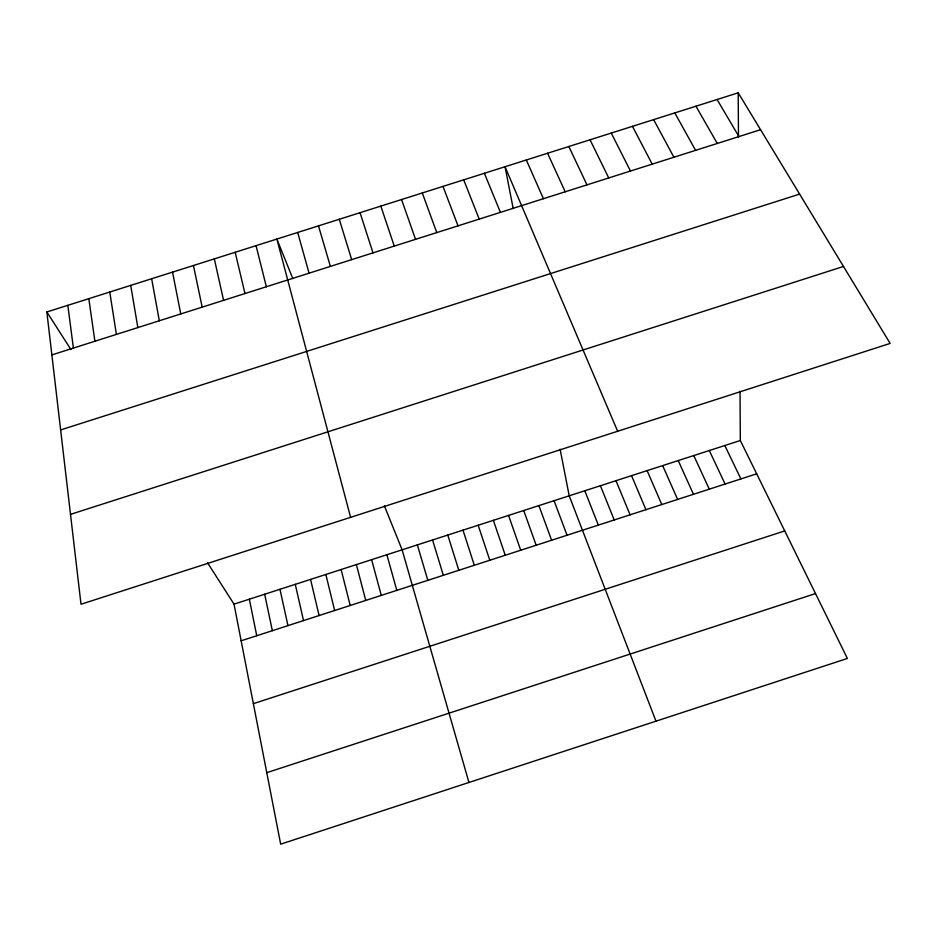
<?xml version="1.0" encoding="UTF-8"?>
<svg xmlns="http://www.w3.org/2000/svg" width="937" height="937" viewBox="0 0 937 937"><rect width="100%" height="100%" fill="white"/><g stroke="black" fill="none" stroke-linecap="round" stroke-linejoin="round"><path stroke-width="1.41" d="M266.776 772.662L815.506 593.566M241.149 640.791L756.686 473.817M253.365 703.652L784.737 530.916M207.604 562.891L234.027 604.142L740.324 440.507L740.031 391.279M70.498 514.366L843.487 266.471M60.636 429.931L799.601 194.1M46.85 311.974L738.204 92.822L890.15 343.422L81.004 604.236L46.85 311.974L70.954 349.595M51.863 354.912L760.563 129.704M717.086 99.521L738.93 136.579M695.957 106.221L717.273 143.466M674.804 112.92L695.594 150.353M653.639 119.631L673.902 157.24M632.463 126.343L652.199 164.139M611.264 133.066L630.472 171.049M740.324 440.507L847.376 658.453L280.667 844.178L234.027 604.142M590.052 139.789L608.734 177.96M724.816 445.52L740.898 478.936M568.829 146.523L586.984 184.87M709.297 450.533L725.097 484.054M693.767 455.558L709.286 489.173M547.583 153.258L565.198 191.792M678.224 460.582L693.462 494.291M662.67 465.607L677.627 499.421M526.325 159.993L543.413 198.714M647.116 470.632L661.791 504.551M617.647 431.266L505.043 166.739L513.195 208.564M631.55 475.668L645.944 509.681M615.984 480.693L630.086 514.823M484.382 173.286L500.417 212.371M600.394 485.729L614.227 519.965M292.812 278.605L276.872 239.064L350.602 517.341M384.416 505.898L402.114 549.82L468.945 782.465M463.698 179.845L479.217 219.106M584.805 490.777L598.345 525.107M655.982 721.174L569.204 495.814L560.127 449.268M443.002 186.404L458.006 225.852M554.06 500.709L567.037 535.238M538.904 505.605L551.6 540.239M422.282 192.963L436.783 232.599M523.736 510.513L536.163 545.24M401.563 199.534L415.536 239.345M508.557 515.42L520.714 550.242M493.377 520.328L505.254 555.254M380.82 206.117L394.266 246.103M478.186 525.235L489.793 560.267M462.995 530.143L474.309 565.28M360.054 212.699L372.985 252.873M447.781 535.062L458.825 570.293M339.288 219.281L351.691 259.631M432.566 539.981L443.33 575.306M417.352 544.901L427.834 580.331M318.498 225.864L330.386 266.413M297.697 232.458L309.058 273.182M386.876 554.739L396.808 590.38M371.626 559.67L381.277 595.405M356.376 564.601L365.746 600.441M341.115 569.532L350.204 605.478M256.047 245.67L266.354 286.757M325.842 574.475L334.65 610.514M235.187 252.276L244.979 293.55M310.557 579.406L319.084 615.55M295.272 584.348L303.518 620.599M214.327 258.893L223.58 300.344M279.976 589.291L287.94 625.635M264.667 594.245L272.351 630.683M193.444 265.511L202.181 307.149M249.347 599.188L256.75 635.743M172.549 272.128L180.759 313.954M151.642 278.757L159.313 320.77M130.711 285.398L137.856 327.587M109.77 292.028L116.387 334.415M88.816 298.68L94.895 341.244M67.839 305.321L73.391 348.072M738.204 92.822L738.473 137.47"/></g></svg>
